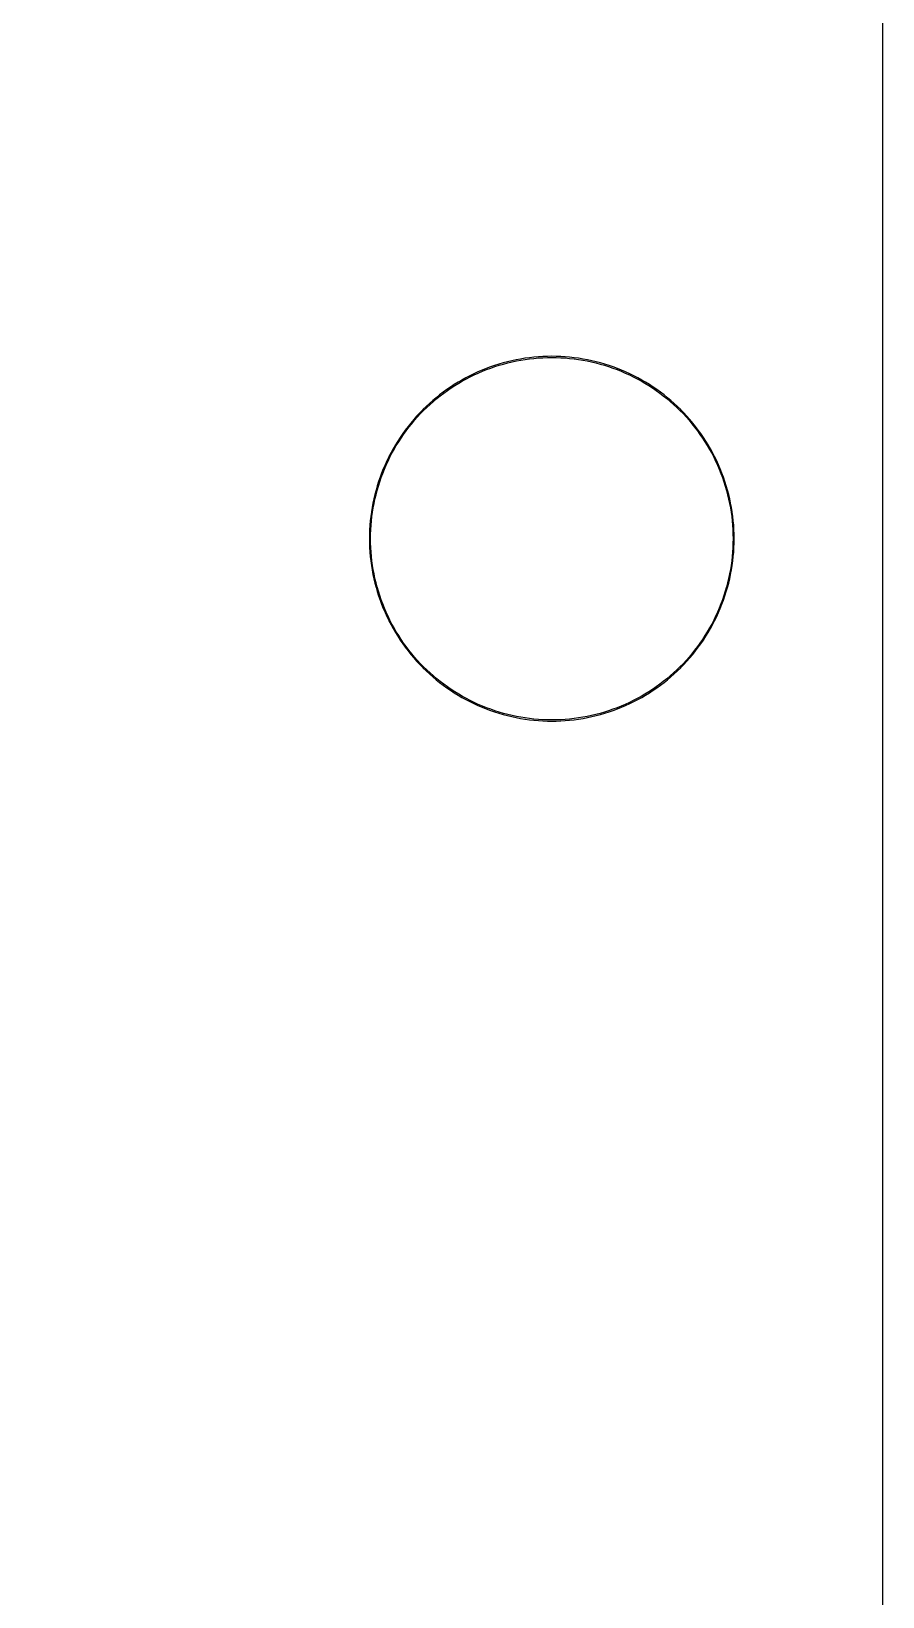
# Model space of a CAD drawing. Extents: x 6 to 66, y 0 to 129.
# Drawn here: x 47.47 to 66.2, y 65.51 to 99.95 of the extents above; entities that cross this region are included whole.
import ezdxf

# ---------------------------------------------------------------- set-up
doc = ezdxf.new("R2010")
doc.units = 0

msp = doc.modelspace()

# ---------------------------------------------------------------- linework, layer by layer
at = {"color": 5, "true_color": 0x0000ff}
msp.add_polyline3d([(66.20408, 0.3175, 0), (66.20408, 128.81762, 0), (5.58393, 128.81762, 0), (5.58393, 0.3175, 0), (66.20408, 0.3175, 0)], close=True, dxfattribs=at)
at = {"color": 34, "true_color": 0x008000}
for points in [[(5.58394, 0.3175, 0), (66.20408, 0.3175, 0), (66.20408, 128.81762, 0), (5.58394, 128.81762, 0), (5.58394, 0.3175, 0)], [(58.82589, 92.79889, 0), (58.72759, 92.79534, 0), (58.6298, 92.78924, 0), (58.53175, 92.78086, 0), (58.43422, 92.77019, 0), (58.33694, 92.75698, 0), (58.33301, 92.75636, 0), (58.23624, 92.74062, 0), (58.13972, 92.72258, 0), (58.04371, 92.70226, 0), (57.9482, 92.67966, 0), (57.85321, 92.65476, 0), (57.75897, 92.62733, 0), (57.66525, 92.59761, 0), (57.57254, 92.56561, 0), (57.48033, 92.53157, 0), (57.3894, 92.495, 0), (57.29898, 92.45639, 0), (57.20982, 92.4155, 0), (57.12169, 92.37232, 0), (57.11815, 92.37051, 0), (57.03077, 92.3253, 0), (56.94492, 92.27806, 0), (56.86008, 92.22878, 0), (56.77652, 92.17722, 0), (56.69422, 92.12362, 0), (56.61319, 92.068, 0), (56.53369, 92.01059, 0), (56.45546, 91.95116, 0), (56.37901, 91.88969, 0), (56.30382, 91.8267, 0), (56.23016, 91.76142, 0), (56.15828, 91.69462, 0), (56.08792, 91.62629, 0), (56.08511, 91.62348, 0), (56.01679, 91.55312, 0), (55.94998, 91.48124, 0), (55.88471, 91.40758, 0), (55.82171, 91.3324, 0), (55.76025, 91.25594, 0), (55.70081, 91.17771, 0), (55.64341, 91.09821, 0), (55.58778, 91.01718, 0), (55.53419, 90.93489, 0), (55.48262, 90.85132, 0), (55.43335, 90.76649, 0), (55.3861, 90.68063, 0), (55.34089, 90.59326, 0), (55.33909, 90.58972, 0), (55.29591, 90.50158, 0), (55.25501, 90.41243, 0), (55.21641, 90.322, 0), (55.17983, 90.23107, 0), (55.14579, 90.13887, 0), (55.11379, 90.04616, 0), (55.08407, 89.95243, 0), (55.05664, 89.8582, 0), (55.03175, 89.7632, 0), (55.00914, 89.6677, 0), (54.98882, 89.57169, 0), (54.97079, 89.47517, 0), (54.95504, 89.37839, 0), (54.95442, 89.37447, 0), (54.94121, 89.27718, 0), (54.93054, 89.17965, 0), (54.92216, 89.08161, 0), (54.91606, 88.98382, 0), (54.91251, 88.88552, 0), (54.91124, 88.78747, 0), (54.91251, 88.68943, 0), (54.91606, 88.59113, 0), (54.92216, 88.49334, 0), (54.93054, 88.3953, 0), (54.94121, 88.29776, 0), (54.95442, 88.20048, 0), (54.95504, 88.19655, 0), (54.97079, 88.09978, 0), (54.98882, 88.00326, 0), (55.00914, 87.90725, 0), (55.03175, 87.81174, 0), (55.05664, 87.71675, 0), (55.08407, 87.62251, 0), (55.11379, 87.52879, 0), (55.14579, 87.43608, 0), (55.17983, 87.34388, 0), (55.21641, 87.25294, 0), (55.25501, 87.16252, 0), (55.29591, 87.07337, 0), (55.33909, 86.98523, 0), (55.34089, 86.98169, 0), (55.3861, 86.89431, 0), (55.43335, 86.80846, 0), (55.48262, 86.72362, 0), (55.53419, 86.64006, 0), (55.58778, 86.55776, 0), (55.64341, 86.47674, 0), (55.70081, 86.39723, 0), (55.76025, 86.319, 0), (55.82171, 86.24255, 0), (55.88471, 86.16736, 0), (55.94998, 86.0937, 0), (56.01679, 86.02182, 0), (56.08511, 85.95146, 0), (56.08792, 85.94865, 0), (56.15828, 85.88033, 0), (56.23016, 85.81353, 0), (56.30382, 85.74825, 0), (56.37901, 85.68526, 0), (56.45546, 85.62379, 0), (56.53369, 85.56435, 0), (56.61319, 85.50695, 0), (56.69422, 85.45132, 0), (56.77652, 85.39773, 0), (56.86008, 85.34617, 0), (56.94492, 85.29689, 0), (57.03077, 85.24965, 0), (57.11815, 85.20443, 0), (57.12169, 85.20263, 0), (57.20982, 85.15945, 0), (57.29898, 85.11856, 0), (57.3894, 85.07995, 0), (57.48033, 85.04337, 0), (57.57254, 85.00934, 0), (57.66525, 84.97733, 0), (57.75897, 84.94761, 0), (57.85321, 84.92018, 0), (57.9482, 84.89529, 0), (58.04371, 84.87268, 0), (58.13972, 84.85236, 0), (58.23624, 84.83433, 0), (58.33301, 84.81858, 0), (58.33694, 84.81796, 0), (58.43422, 84.80475, 0), (58.53175, 84.79409, 0), (58.6298, 84.7857, 0), (58.72759, 84.77961, 0), (58.82589, 84.77605, 0), (58.92393, 84.77478, 0), (59.02198, 84.77605, 0), (59.12027, 84.77961, 0), (59.21806, 84.7857, 0), (59.31611, 84.79409, 0), (59.41364, 84.80475, 0), (59.51093, 84.81796, 0), (59.51485, 84.81858, 0), (59.61162, 84.83433, 0), (59.70814, 84.85236, 0), (59.80416, 84.87268, 0), (59.89966, 84.89529, 0), (59.99466, 84.92018, 0), (60.08889, 84.94761, 0), (60.18262, 84.97733, 0), (60.27533, 85.00934, 0), (60.36753, 85.04337, 0), (60.45846, 85.07995, 0), (60.54888, 85.11856, 0), (60.63804, 85.15945, 0), (60.72618, 85.20263, 0), (60.72972, 85.20443, 0), (60.81709, 85.24965, 0), (60.90294, 85.29689, 0), (60.98778, 85.34617, 0), (61.07135, 85.39773, 0), (61.15364, 85.45132, 0), (61.23467, 85.50695, 0), (61.31417, 85.56435, 0), (61.3924, 85.62379, 0), (61.46886, 85.68526, 0), (61.54404, 85.74825, 0), (61.6177, 85.81353, 0), (61.68958, 85.88033, 0), (61.75994, 85.94865, 0), (61.76275, 85.95146, 0), (61.83108, 86.02182, 0), (61.89788, 86.0937, 0), (61.96316, 86.16736, 0), (62.02615, 86.24255, 0), (62.08762, 86.319, 0), (62.14705, 86.39723, 0), (62.20446, 86.47674, 0), (62.26008, 86.55776, 0), (62.31368, 86.64006, 0), (62.36524, 86.72362, 0), (62.41451, 86.80846, 0), (62.46176, 86.89431, 0), (62.50697, 86.98169, 0), (62.50877, 86.98523, 0), (62.55195, 87.07337, 0), (62.59285, 87.16252, 0), (62.63146, 87.25294, 0), (62.66803, 87.34388, 0), (62.70207, 87.43608, 0), (62.73407, 87.52879, 0), (62.76379, 87.62251, 0), (62.79122, 87.71675, 0), (62.81611, 87.81174, 0), (62.83872, 87.90725, 0), (62.85904, 88.00326, 0), (62.87707, 88.09978, 0), (62.89282, 88.19655, 0), (62.89344, 88.20048, 0), (62.90665, 88.29776, 0), (62.91732, 88.3953, 0), (62.9257, 88.49334, 0), (62.9318, 88.59113, 0), (62.93535, 88.68943, 0), (62.93662, 88.78747, 0), (62.93535, 88.88552, 0), (62.9318, 88.98382, 0), (62.9257, 89.08161, 0), (62.91732, 89.17965, 0), (62.90665, 89.27718, 0), (62.89344, 89.37447, 0), (62.89282, 89.37839, 0), (62.87707, 89.47517, 0), (62.85904, 89.57169, 0), (62.83872, 89.6677, 0), (62.81611, 89.7632, 0), (62.79122, 89.8582, 0), (62.76379, 89.95243, 0), (62.73407, 90.04616, 0), (62.70207, 90.13887, 0), (62.66803, 90.23107, 0), (62.63146, 90.322, 0), (62.59285, 90.41243, 0), (62.55195, 90.50158, 0), (62.50877, 90.58972, 0), (62.50697, 90.59326, 0), (62.46176, 90.68063, 0), (62.41451, 90.76649, 0), (62.36524, 90.85132, 0), (62.31368, 90.93489, 0), (62.26008, 91.01718, 0), (62.20446, 91.09821, 0), (62.14705, 91.17771, 0), (62.08762, 91.25594, 0), (62.02615, 91.3324, 0), (61.96316, 91.40758, 0), (61.89788, 91.48124, 0), (61.83108, 91.55312, 0), (61.76275, 91.62348, 0), (61.75994, 91.62629, 0), (61.68958, 91.69462, 0), (61.6177, 91.76142, 0), (61.54404, 91.8267, 0), (61.46886, 91.88969, 0), (61.3924, 91.95116, 0), (61.31417, 92.01059, 0), (61.23467, 92.068, 0), (61.15364, 92.12362, 0), (61.07135, 92.17722, 0), (60.98778, 92.22878, 0), (60.90294, 92.27806, 0), (60.81709, 92.3253, 0), (60.72972, 92.37051, 0), (60.72618, 92.37232, 0), (60.63804, 92.4155, 0), (60.54888, 92.45639, 0), (60.45846, 92.495, 0), (60.36753, 92.53157, 0), (60.27533, 92.56561, 0), (60.18262, 92.59761, 0), (60.08889, 92.62733, 0), (59.99466, 92.65476, 0), (59.89966, 92.67966, 0), (59.80416, 92.70226, 0), (59.70814, 92.72258, 0), (59.61162, 92.74062, 0), (59.51485, 92.75636, 0), (59.51093, 92.75698, 0), (59.41364, 92.77019, 0), (59.31611, 92.78086, 0), (59.21806, 92.78924, 0), (59.12027, 92.79534, 0), (59.02198, 92.79889, 0), (58.92393, 92.80017, 0), (58.82589, 92.79889, 0)], [(59.12027, 84.80501, 0), (59.02198, 84.80145, 0), (58.92393, 84.80018, 0), (58.82589, 84.80145, 0), (58.72759, 84.80501, 0), (58.6298, 84.8111, 0), (58.53175, 84.81948, 0), (58.43422, 84.83015, 0), (58.33761, 84.84327, 0), (58.24409, 84.85849, 0), (58.14757, 84.87652, 0), (58.05156, 84.89684, 0), (57.95605, 84.91945, 0), (57.86106, 84.94434, 0), (57.76682, 84.97177, 0), (57.6731, 85.00149, 0), (57.58039, 85.03349, 0), (57.48818, 85.06753, 0), (57.39725, 85.10411, 0), (57.30683, 85.14271, 0), (57.21767, 85.18361, 0), (57.13034, 85.2264, 0), (57.0457, 85.2702, 0), (56.95985, 85.31744, 0), (56.87501, 85.36672, 0), (56.79145, 85.41828, 0), (56.70915, 85.47187, 0), (56.62812, 85.5275, 0), (56.54862, 85.5849, 0), (56.47039, 85.64434, 0), (56.39394, 85.70581, 0), (56.31875, 85.7688, 0), (56.24509, 85.83408, 0), (56.17321, 85.90088, 0), (56.10428, 85.96782, 0), (56.03734, 86.03675, 0), (55.97053, 86.10863, 0), (55.90526, 86.18229, 0), (55.84226, 86.25748, 0), (55.7808, 86.33393, 0), (55.72136, 86.41216, 0), (55.66396, 86.49167, 0), (55.60833, 86.57269, 0), (55.55474, 86.65499, 0), (55.50317, 86.73855, 0), (55.4539, 86.82339, 0), (55.40665, 86.90924, 0), (55.36287, 86.99386, 0), (55.32007, 87.08122, 0), (55.27917, 87.17037, 0), (55.24056, 87.26079, 0), (55.20399, 87.35173, 0), (55.16995, 87.44393, 0), (55.13795, 87.53664, 0), (55.10823, 87.63036, 0), (55.0808, 87.7246, 0), (55.05591, 87.81959, 0), (55.0333, 87.9151, 0), (55.01298, 88.01111, 0), (54.99495, 88.10763, 0), (54.97973, 88.20115, 0), (54.96661, 88.29776, 0), (54.95594, 88.3953, 0), (54.94756, 88.49334, 0), (54.94147, 88.59113, 0), (54.93791, 88.68943, 0), (54.93664, 88.78747, 0), (54.93791, 88.88552, 0), (54.94147, 88.98382, 0), (54.94756, 89.08161, 0), (54.95594, 89.17965, 0), (54.96661, 89.27718, 0), (54.97972, 89.37374, 0), (54.99495, 89.46732, 0), (55.01298, 89.56384, 0), (55.0333, 89.65985, 0), (55.05591, 89.75535, 0), (55.0808, 89.85035, 0), (55.10823, 89.94458, 0), (55.13795, 90.03831, 0), (55.16995, 90.13102, 0), (55.20399, 90.22322, 0), (55.24056, 90.31415, 0), (55.27917, 90.40458, 0), (55.32007, 90.49373, 0), (55.36283, 90.58102, 0), (55.40665, 90.6657, 0), (55.4539, 90.75156, 0), (55.50317, 90.83639, 0), (55.55474, 90.91996, 0), (55.60833, 91.00225, 0), (55.66396, 91.08328, 0), (55.72136, 91.16278, 0), (55.7808, 91.24101, 0), (55.84226, 91.31747, 0), (55.90526, 91.39265, 0), (55.97053, 91.46631, 0), (56.03734, 91.53819, 0), (56.10428, 91.60713, 0), (56.17321, 91.67407, 0), (56.24509, 91.74087, 0), (56.31875, 91.80615, 0), (56.39394, 91.86914, 0), (56.47039, 91.93061, 0), (56.54862, 91.99004, 0), (56.62812, 92.04745, 0), (56.70915, 92.10307, 0), (56.79145, 92.15667, 0), (56.87501, 92.20823, 0), (56.95985, 92.25751, 0), (57.0457, 92.30475, 0), (57.13069, 92.34872, 0), (57.21767, 92.39134, 0), (57.30683, 92.43223, 0), (57.39725, 92.47084, 0), (57.48818, 92.50742, 0), (57.58039, 92.54145, 0), (57.6731, 92.57346, 0), (57.76682, 92.60317, 0), (57.86106, 92.63061, 0), (57.95605, 92.6555, 0), (58.05156, 92.6781, 0), (58.14757, 92.69842, 0), (58.24409, 92.71646, 0), (58.33761, 92.73168, 0), (58.43422, 92.74479, 0), (58.53175, 92.75546, 0), (58.6298, 92.76384, 0), (58.72759, 92.76994, 0), (58.82589, 92.7735, 0), (58.92393, 92.77477, 0), (59.02198, 92.7735, 0), (59.12027, 92.76994, 0), (59.21806, 92.76384, 0), (59.31611, 92.75546, 0), (59.41364, 92.74479, 0), (59.5102, 92.73169, 0), (59.60377, 92.71646, 0), (59.70029, 92.69842, 0), (59.79631, 92.6781, 0), (59.89181, 92.6555, 0), (59.98681, 92.63061, 0), (60.08104, 92.60317, 0), (60.17477, 92.57346, 0), (60.26748, 92.54145, 0), (60.35968, 92.50742, 0), (60.45061, 92.47084, 0), (60.54103, 92.43223, 0), (60.63019, 92.39134, 0), (60.71718, 92.34873, 0), (60.80216, 92.30475, 0), (60.88801, 92.25751, 0), (60.97285, 92.20823, 0), (61.05642, 92.15667, 0), (61.13871, 92.10307, 0), (61.21974, 92.04745, 0), (61.29924, 91.99004, 0), (61.37747, 91.93061, 0), (61.45393, 91.86914, 0), (61.52911, 91.80615, 0), (61.60277, 91.74087, 0), (61.67465, 91.67407, 0), (61.74358, 91.60712, 0), (61.81053, 91.53819, 0), (61.87733, 91.46631, 0), (61.94261, 91.39265, 0), (62.0056, 91.31747, 0), (62.06707, 91.24101, 0), (62.1265, 91.16278, 0), (62.18391, 91.08328, 0), (62.23953, 91.00225, 0), (62.29313, 90.91996, 0), (62.34469, 90.83639, 0), (62.39396, 90.75156, 0), (62.44121, 90.6657, 0), (62.48519, 90.58072, 0), (62.5278, 90.49373, 0), (62.56869, 90.40458, 0), (62.6073, 90.31415, 0), (62.64387, 90.22322, 0), (62.67791, 90.13102, 0), (62.70991, 90.03831, 0), (62.73963, 89.94458, 0), (62.76706, 89.85035, 0), (62.79196, 89.75535, 0), (62.81456, 89.65985, 0), (62.83488, 89.56384, 0), (62.85292, 89.46732, 0), (62.86814, 89.37376, 0), (62.88125, 89.27718, 0), (62.89192, 89.17965, 0), (62.9003, 89.08161, 0), (62.9064, 88.98382, 0), (62.90995, 88.88552, 0), (62.91122, 88.78747, 0), (62.90995, 88.68943, 0), (62.9064, 88.59113, 0), (62.9003, 88.49334, 0), (62.89192, 88.3953, 0), (62.88125, 88.29776, 0), (62.86813, 88.20114, 0), (62.85292, 88.10763, 0), (62.83488, 88.01111, 0), (62.81456, 87.9151, 0), (62.79196, 87.81959, 0), (62.76706, 87.7246, 0), (62.73963, 87.63036, 0), (62.70991, 87.53664, 0), (62.67791, 87.44393, 0), (62.64387, 87.35173, 0), (62.6073, 87.26079, 0), (62.56869, 87.17037, 0), (62.5278, 87.08122, 0), (62.48518, 86.99423, 0), (62.44121, 86.90924, 0), (62.39396, 86.82339, 0), (62.34469, 86.73855, 0), (62.29313, 86.65499, 0), (62.23953, 86.57269, 0), (62.18391, 86.49167, 0), (62.1265, 86.41216, 0), (62.06707, 86.33393, 0), (62.0056, 86.25748, 0), (61.94261, 86.18229, 0), (61.87733, 86.10863, 0), (61.81053, 86.03675, 0), (61.74359, 85.96782, 0), (61.67465, 85.90088, 0), (61.60277, 85.83408, 0), (61.52911, 85.7688, 0), (61.45393, 85.70581, 0), (61.37747, 85.64434, 0), (61.29924, 85.5849, 0), (61.21974, 85.5275, 0), (61.13871, 85.47187, 0), (61.05642, 85.41828, 0), (60.97285, 85.36672, 0), (60.88801, 85.31744, 0), (60.80216, 85.2702, 0), (60.71753, 85.2264, 0), (60.63019, 85.18361, 0), (60.54103, 85.14271, 0), (60.45061, 85.10411, 0), (60.35968, 85.06753, 0), (60.26748, 85.03349, 0), (60.17477, 85.00149, 0), (60.08104, 84.97177, 0), (59.98681, 84.94434, 0), (59.89181, 84.91945, 0), (59.79631, 84.89684, 0), (59.70029, 84.87652, 0), (59.60377, 84.85849, 0), (59.5102, 84.84326, 0), (59.41364, 84.83015, 0), (59.31611, 84.81948, 0), (59.21806, 84.8111, 0), (59.12027, 84.80501, 0)]]:
    msp.add_polyline3d(points, close=True, dxfattribs=at)

doc.saveas('drawing.dxf')
